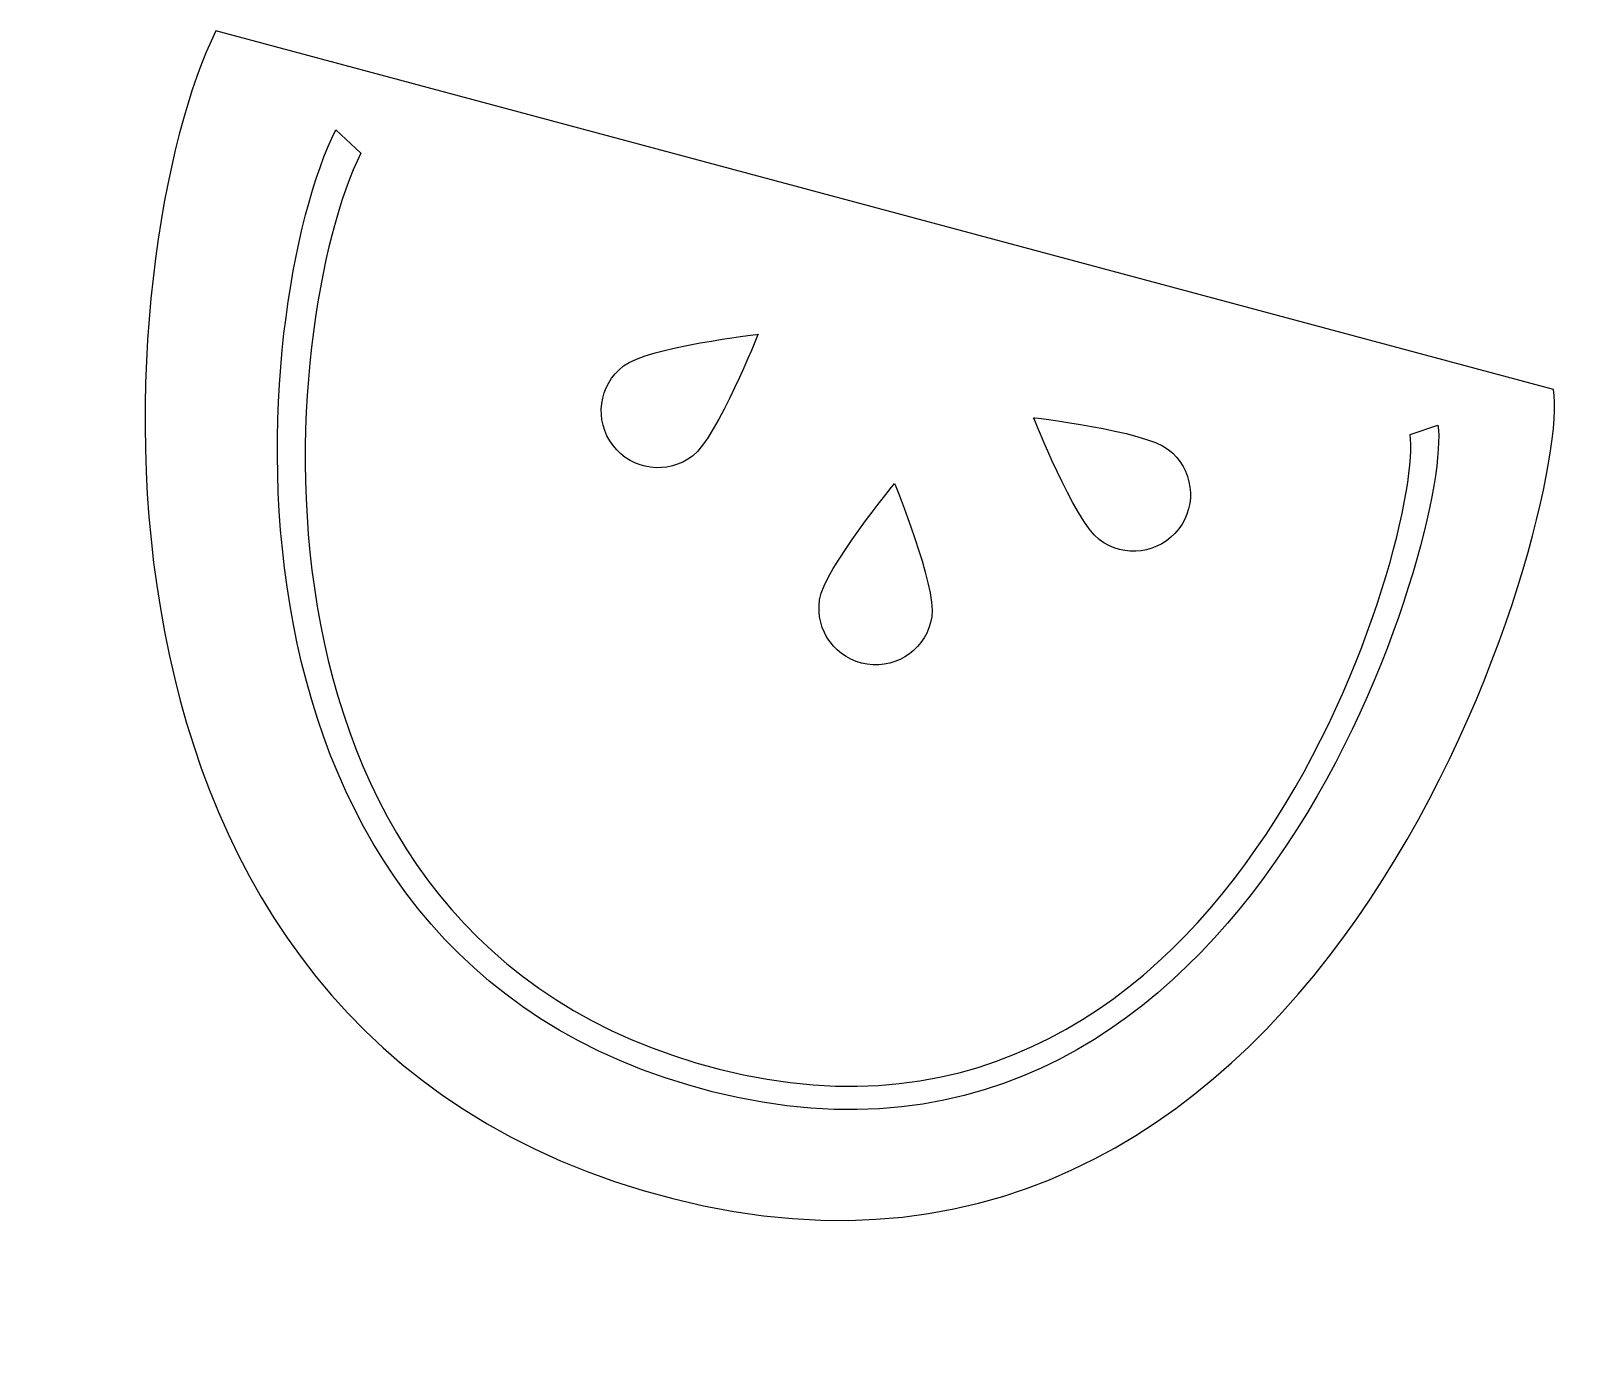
# Model space of a CAD drawing. Header units: centimetres. Extents: x -12 to 11.1, y -11.5 to 8.4.
import ezdxf

# ---------------------------------------------------------------- set-up
doc = ezdxf.new("R2010")
doc.units = ezdxf.units.CM
doc.header["$MEASUREMENT"] = 0
doc.layers.add('Camada 1', color=7, linetype='Continuous')

msp = doc.modelspace()

# ---------------------------------------------------------------- linework, layer by layer
at = {"layer": 'Camada 1'}
for points, knots in [([(-9.21388, 8.44963), (-9.21388, 8.44963), (10.76706, 3.08901), (10.76706, 3.08901), (10.76706, 3.08901), (11.05961, 1.4319), (7.55073, -11.53134), (-2.39117, -8.99718), (-2.39117, -8.99718), (-11.97872, -6.55344), (-10.77328, 5.33061), (-9.21388, 8.44963)], [0, 0, 0, 0, 0.25, 0.25, 0.25, 0.25, 0.5, 0.5, 0.5, 0.5, 1, 1, 1, 1]), ([(8.62298, 2.41713), (8.85248, 1.11736), (6.10034, -9.05031), (-1.69749, -7.0626), (-1.69749, -7.0626), (-9.21785, -5.14585), (-8.27207, 4.17534), (-7.04919, 6.62167), (-7.04919, 6.62167), (-7.04919, 6.62167), (-7.42299, 6.97227), (-7.42299, 6.97227), (-7.42299, 6.97227), (-8.7073, 4.40285), (-9.70066, -5.38724), (-1.80173, -7.40032), (-1.80173, -7.40032), (6.38813, -9.48791), (9.27862, 1.19107), (9.03761, 2.55627), (9.03761, 2.55627), (9.03761, 2.55627), (8.62298, 2.41713), (8.62298, 2.41713)], [0, 0, 0, 0, 0.14285714, 0.14285714, 0.14285714, 0.14285714, 0.28571429, 0.28571429, 0.28571429, 0.28571429, 0.42857143, 0.42857143, 0.42857143, 0.42857143, 0.57142857, 0.57142857, 0.57142857, 0.57142857, 0.71428571, 0.71428571, 0.71428571, 0.71428571, 1, 1, 1, 1]), ([(-1.11559, 3.91628), (-1.11559, 3.91628), (-2.75466, 3.72679), (-3.12608, 3.44199), (-3.12608, 3.44199), (-3.4975, 3.15698), (-3.56727, 2.62504), (-3.28226, 2.25359), (-3.28226, 2.25359), (-2.99725, 1.88217), (-2.46531, 1.81203), (-2.09386, 2.09704), (-2.09386, 2.09704), (-1.72246, 2.38204), (-1.11559, 3.91628), (-1.11559, 3.91628)], [0, 0, 0, 0, 0.2, 0.2, 0.2, 0.2, 0.4, 0.4, 0.4, 0.4, 0.6, 0.6, 0.6, 0.6, 1, 1, 1, 1]), ([(3.97925, 0.85058), (4.35067, 0.56557), (4.88262, 0.63574), (5.16763, 1.00716), (5.16763, 1.00716), (5.45264, 1.37858), (5.38287, 1.91053), (5.01145, 2.19554), (5.01145, 2.19554), (4.64003, 2.48036), (3.00096, 2.66983), (3.00096, 2.66983), (3.00096, 2.66983), (3.00096, 2.66983), (3.60783, 1.13559), (3.97925, 0.85058)], [0, 0, 0, 0, 0.2, 0.2, 0.2, 0.2, 0.4, 0.4, 0.4, 0.4, 0.6, 0.6, 0.6, 0.6, 1, 1, 1, 1]), ([(-0.19674, -0.05003), (-0.26691, -0.51302), (0.05139, -0.94488), (0.51438, -1.01504), (0.51438, -1.01504), (0.97737, -1.08521), (1.40944, -0.7671), (1.47958, -0.30432), (1.47958, -0.30432), (1.54935, 0.15867), (0.92343, 1.68516), (0.92343, 1.68516), (0.92343, 1.68516), (0.92343, 1.68516), (-0.12697, 0.41278), (-0.19674, -0.05003)], [0, 0, 0, 0, 0.2, 0.2, 0.2, 0.2, 0.4, 0.4, 0.4, 0.4, 0.6, 0.6, 0.6, 0.6, 1, 1, 1, 1])]:
    msp.add_open_spline(points, degree=3, knots=knots, dxfattribs=at)

doc.saveas('drawing.dxf')
